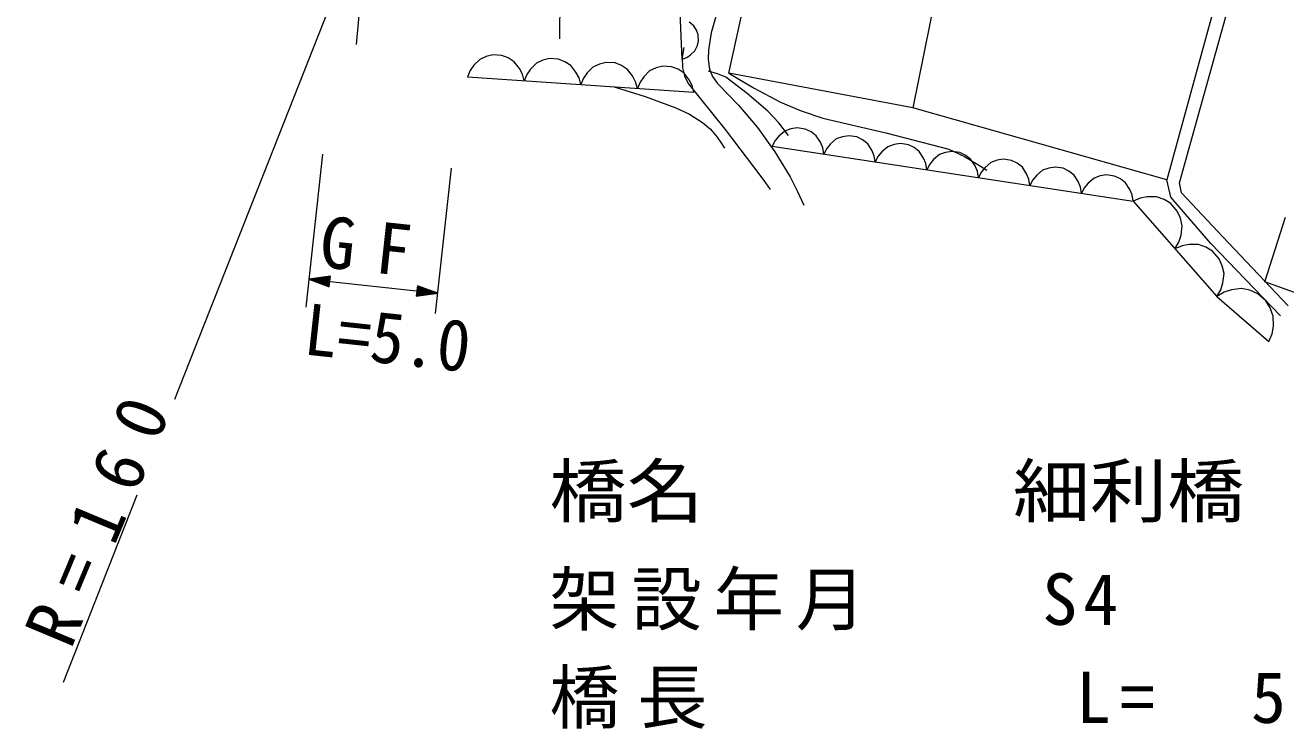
# Model space of a CAD drawing. Units: millimetres, scale not verified. Extents: x 40000 to 680000, y 20000 to 380000.
# Drawn here: x 191575 to 236470, y 246607 to 271667 of the extents above; entities that cross this region are included whole.
import ezdxf
from ezdxf.enums import TextEntityAlignment as Align

# ---------------------------------------------------------------- set-up
doc = ezdxf.new("R2010")
doc.units = ezdxf.units.MM
doc.header["$LTSCALE"] = 1000
doc.layers.add('S-BGD', color=7, linetype='Continuous', lineweight=13)
doc.styles.add('ＭＳ ゴシック', font='')
doc.styles.get('ＭＳ ゴシック').set_extended_font_data('MS Gothic')

msp = doc.modelspace()

# ---------------------------------------------------------------- linework, layer by layer
at = {"layer": 'S-BGD'}
for p, q in [((204145, 279277), (203360, 270985)), ((216636, 269963), (218659, 279115)), ((210621, 271182), (210670, 278247)), ((225035, 277778), (223183, 268728)), ((204341, 277237), (196895, 258330)), ((214971, 270453), (214735, 276277)), ((234667, 275034), (232232, 266156)), ((232680, 266052), (235142, 274878)), ((215393, 271644), (215227, 271780)), ((215487, 271488), (215393, 271644)), ((216171, 271980), (216011, 271394)), ((215548, 271319), (215487, 271488)), ((215557, 271093), (215548, 271319)), ((216011, 271394), (215910, 270795)), ((215026, 270877), (214975, 270523)), ((215274, 270608), (215429, 270756)), ((215429, 270756), (215510, 270920)), ((215510, 270920), (215557, 271093)), ((215910, 270795), (215896, 270442)), ((207762, 270447), (207550, 270239)), ((207992, 270554), (207762, 270447)), ((208234, 270613), (207992, 270554)), ((208546, 270592), (208234, 270613)), ((208778, 270501), (208546, 270592)), ((208992, 270365), (208778, 270501)), ((209174, 270130), (208992, 270365)), ((209779, 270312), (209567, 270104)), ((210009, 270418), (209779, 270312)), ((210251, 270478), (210009, 270418)), ((210564, 270457), (210251, 270478)), ((210796, 270366), (210564, 270457)), ((211009, 270230), (210796, 270366)), ((212026, 270283), (211796, 270177)), ((212268, 270343), (212026, 270283)), ((212581, 270322), (212268, 270343)), ((212813, 270231), (212581, 270322)), ((214971, 270453), (215136, 270514)), ((214975, 270523), (214985, 270152)), ((215136, 270514), (215274, 270608)), ((215896, 270442), (215943, 270099)), ((207421, 270050), (207325, 269823)), ((207550, 270239), (207421, 270050)), ((209282, 269925), (209174, 270130)), ((209342, 269688), (209282, 269925)), ((209438, 269915), (209342, 269688)), ((209567, 270104), (209438, 269915)), ((211191, 269995), (211009, 270230)), ((211299, 269790), (211191, 269995)), ((211585, 269968), (211455, 269780)), ((211796, 270177), (211585, 269968)), ((213027, 270095), (212813, 270231)), ((213208, 269860), (213027, 270095)), ((213316, 269655), (213208, 269860)), ((213602, 269833), (213473, 269644)), ((213813, 270042), (213602, 269833)), ((214043, 270148), (213813, 270042)), ((214285, 270208), (214043, 270148)), ((214598, 270187), (214285, 270208)), ((214830, 270096), (214598, 270187)), ((215044, 269960), (214830, 270096)), ((214985, 270152), (215056, 269860)), ((215226, 269725), (215044, 269960)), ((215056, 269860), (215184, 269589)), ((216225, 269931), (215916, 270032)), ((215943, 270099), (216056, 269839)), ((216056, 269839), (216230, 269594)), ((216530, 269811), (216225, 269931)), ((223183, 268728), (216636, 269963)), ((216636, 269963), (217535, 269420)), ((207325, 269823), (215393, 269283)), ((211359, 269553), (211299, 269790)), ((211455, 269780), (211359, 269553)), ((212547, 269473), (213654, 269132)), ((213376, 269418), (213316, 269655)), ((213473, 269644), (213376, 269418)), ((215184, 269589), (216504, 267950)), ((215333, 269520), (215226, 269725)), ((215393, 269283), (215333, 269520)), ((216230, 269594), (216975, 268822)), ((217291, 269235), (216530, 269811)), ((217535, 269420), (218470, 268926)), ((213654, 269132), (214749, 268730)), ((218021, 268608), (217291, 269235)), ((218470, 268926), (219213, 268615)), ((214749, 268730), (215234, 268498)), ((215234, 268498), (215702, 268205)), ((216975, 268822), (217659, 268026)), ((218415, 268189), (218021, 268608)), ((219213, 268615), (219978, 268360)), ((232232, 266156), (223183, 268728)), ((215702, 268205), (215982, 267967)), ((218761, 267734), (218415, 268189)), ((219978, 268360), (222230, 267833)), ((215982, 267967), (216224, 267679)), ((216224, 267679), (216354, 267489)), ((216504, 267950), (217776, 266274)), ((217659, 268026), (218268, 267159)), ((218416, 267720), (218284, 267557)), ((218626, 267895), (218416, 267720)), ((218845, 267975), (218626, 267895)), ((219071, 268011), (218845, 267975)), ((219356, 267967), (219071, 268011)), ((219561, 267866), (219356, 267967)), ((219746, 267725), (219561, 267866)), ((219895, 267496), (219746, 267725)), ((220462, 267616), (220253, 267441)), ((220681, 267695), (220462, 267616)), ((220907, 267731), (220681, 267695)), ((221192, 267688), (220907, 267731)), ((221397, 267586), (221192, 267688)), ((221583, 267445), (221397, 267586)), ((222230, 267833), (224469, 267247)), ((216354, 267489), (216482, 267285)), ((218284, 267557), (218178, 267357)), ((218178, 267357), (231032, 265402)), ((218268, 267159), (218823, 266262)), ((219978, 267300), (219895, 267496)), ((220014, 267078), (219978, 267300)), ((220120, 267278), (220014, 267078)), ((220253, 267441), (220120, 267278)), ((221731, 267216), (221583, 267445)), ((221814, 267020), (221731, 267216)), ((222089, 267162), (221956, 266999)), ((222299, 267337), (222089, 267162)), ((222518, 267416), (222299, 267337)), ((222744, 267452), (222518, 267416)), ((223028, 267409), (222744, 267452)), ((223234, 267307), (223028, 267409)), ((223419, 267166), (223234, 267307)), ((223567, 266937), (223419, 267166)), ((224354, 267137), (224135, 267057)), ((224580, 267173), (224354, 267137)), ((224469, 267247), (225030, 266985)), ((224865, 267129), (224580, 267173)), ((202158, 267070), (201568, 261625)), ((221851, 266799), (221814, 267020)), ((221956, 266999), (221851, 266799)), ((223650, 266741), (223567, 266937)), ((223687, 266519), (223650, 266741)), ((223793, 266719), (223687, 266519)), ((223925, 266882), (223793, 266719)), ((224135, 267057), (223925, 266882)), ((225070, 267028), (224865, 267129)), ((225030, 266985), (225559, 266672)), ((225255, 266887), (225070, 267028)), ((225404, 266658), (225255, 266887)), ((225971, 266778), (225762, 266603)), ((226190, 266857), (225971, 266778)), ((226417, 266893), (226190, 266857)), ((226701, 266850), (226417, 266893)), ((226906, 266748), (226701, 266850)), ((227092, 266607), (226906, 266748)), ((206191, 261394), (206752, 266573)), ((217776, 266274), (217940, 266049)), ((218823, 266262), (219071, 265762)), ((225487, 266462), (225404, 266658)), ((225523, 266240), (225487, 266462)), ((225629, 266440), (225523, 266240)), ((225559, 266672), (225691, 266586)), ((225762, 266603), (225629, 266440)), ((225691, 266586), (225822, 266500)), ((227240, 266378), (227092, 266607)), ((227323, 266182), (227240, 266378)), ((227598, 266324), (227465, 266161)), ((227808, 266499), (227598, 266324)), ((228027, 266578), (227808, 266499)), ((228253, 266614), (228027, 266578)), ((228537, 266571), (228253, 266614)), ((228743, 266469), (228537, 266571)), ((228928, 266328), (228743, 266469)), ((229076, 266099), (228928, 266328)), ((229863, 266299), (229644, 266219)), ((230089, 266335), (229863, 266299)), ((230374, 266291), (230089, 266335)), ((230579, 266190), (230374, 266291)), ((217940, 266049), (218110, 265815)), ((227360, 265961), (227323, 266182)), ((227465, 266161), (227360, 265961)), ((229159, 265903), (229076, 266099)), ((229196, 265681), (229159, 265903)), ((229302, 265881), (229196, 265681)), ((229434, 266044), (229302, 265881)), ((229644, 266219), (229434, 266044)), ((230764, 266049), (230579, 266190)), ((230913, 265820), (230764, 266049)), ((230996, 265624), (230913, 265820)), ((232376, 265545), (232232, 266156)), ((232756, 265698), (232680, 266052)), ((219071, 265762), (219302, 265252)), ((231032, 265402), (230996, 265624)), ((231287, 265506), (231032, 265402)), ((231032, 265402), (234014, 262008)), ((231538, 265553), (231287, 265506)), ((231870, 265552), (231538, 265553)), ((232136, 265455), (231870, 265552)), ((232375, 265311), (232136, 265455)), ((233796, 263897), (232376, 265545)), ((234227, 264126), (232756, 265698)), ((232606, 265048), (232375, 265311)), ((232718, 264793), (232606, 265048)), ((232780, 264517), (232718, 264793)), ((232739, 264187), (232780, 264517)), ((235722, 262528), (236458, 264835)), ((232663, 263940), (232739, 264187)), ((236559, 261666), (234227, 264126)), ((232523, 263705), (232663, 263940)), ((232778, 263809), (232523, 263705)), ((233029, 263856), (232778, 263809)), ((233361, 263855), (233029, 263856)), ((233627, 263758), (233361, 263855)), ((233866, 263614), (233627, 263758)), ((236280, 261311), (233796, 263897)), ((234097, 263351), (233866, 263614)), ((234209, 263096), (234097, 263351)), ((234271, 262820), (234209, 263096)), ((202442, 262725), (201676, 262619)), ((201752, 262611), (202420, 262699)), ((201829, 262603), (202389, 262674)), ((201903, 262595), (202358, 262649)), ((202358, 262649), (202336, 262444)), ((202389, 262674), (202361, 262413)), ((202420, 262699), (202386, 262382)), ((202401, 262352), (202442, 262725)), ((234230, 262490), (234271, 262820)), ((201676, 262619), (202401, 262352)), ((201676, 262619), (206270, 262122)), ((202386, 262382), (201754, 262611)), ((202361, 262413), (201829, 262603)), ((202336, 262444), (201903, 262595)), ((201980, 262587), (202327, 262624)), ((202311, 262475), (201980, 262587)), ((202054, 262578), (202296, 262599)), ((202286, 262506), (202054, 262578)), ((202131, 262570), (202265, 262574)), ((202263, 262556), (202131, 262570)), ((202261, 262537), (202131, 262570)), ((202265, 262574), (202261, 262537)), ((202296, 262599), (202286, 262506)), ((202327, 262624), (202311, 262475)), ((205544, 262389), (205504, 262016)), ((205526, 262042), (205560, 262359)), ((206270, 262122), (205544, 262389)), ((205557, 262067), (205585, 262328)), ((205560, 262359), (206192, 262130)), ((205585, 262328), (206117, 262138)), ((205588, 262092), (205610, 262297)), ((205610, 262297), (206042, 262146)), ((205619, 262117), (205635, 262266)), ((205635, 262266), (205966, 262155)), ((205650, 262142), (205660, 262235)), ((205660, 262235), (205891, 262163)), ((205681, 262167), (205685, 262204)), ((205685, 262204), (205815, 262171)), ((234014, 262008), (234154, 262243)), ((234154, 262243), (234230, 262490)), ((234537, 262244), (234274, 262157)), ((234895, 262291), (234537, 262244)), ((235195, 262225), (234895, 262291)), ((235473, 262105), (235195, 262225)), ((239930, 261007), (235722, 262528)), ((205504, 262016), (206270, 262122)), ((206193, 262130), (205526, 262042)), ((206117, 262138), (205557, 262067)), ((206042, 262146), (205588, 262092)), ((205966, 262155), (205619, 262117)), ((205891, 262163), (205650, 262142)), ((205815, 262171), (205681, 262167)), ((205683, 262185), (205815, 262171)), ((234274, 262157), (234014, 262008)), ((234014, 262008), (235865, 260397)), ((235760, 261855), (235473, 262105)), ((235917, 261596), (235760, 261855)), ((236024, 261308), (235917, 261596)), ((236027, 260947), (236024, 261308)), ((235981, 260670), (236027, 260947)), ((235865, 260397), (235981, 260670)), ((195556, 254928), (192927, 248254))]:
    msp.add_line(p, q, dxfattribs=at)

# ---------------------------------------------------------------- texts
at = {"layer": 'S-BGD', "style": 'ＭＳ ゴシック', "width": 0.95}
msp.add_text('L=5.0', height=1833, rotation=353.8, dxfattribs=at).set_placement((201384, 259402), align=Align.BOTTOM_LEFT)
at = {"layer": 'S-BGD', "style": 'ＭＳ ゴシック', "width": 1.1}
msp.add_text('橋名\u3000\u3000\u3000\u3000細利橋', height=1833, dxfattribs=at).set_placement((210246, 253607), align=Align.BOTTOM_LEFT)
at = {"layer": 'S-BGD', "char_height": 1833, "attachment_point": 7, "style": 'ＭＳ ゴシック'}
for s, insert, rotation in [('\\T1.6;GF', (201997, 263039), 353.8), ('\\T1.6;R=160', (193226, 249386), 67.3)]:
    msp.add_mtext(s, dxfattribs=dict(at, insert=insert, rotation=rotation))
for s, insert in [('\\T1.17;架設年月\u3000\u3000S4', (210246, 250107)), ('\\T1.25;橋長\u3000\u3000\u3000\u3000L=\\~\\~5.6', (210246, 246607))]:
    msp.add_mtext(s, dxfattribs=dict(at, insert=insert))

doc.saveas('drawing.dxf')
